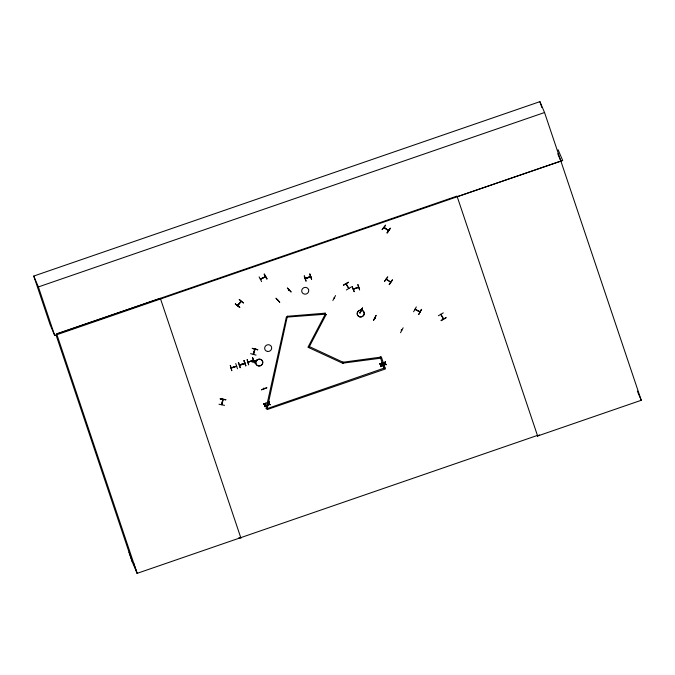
<?xml version="1.0" encoding="UTF-8"?>
<svg xmlns="http://www.w3.org/2000/svg" width="675" height="675" viewBox="0 0 675 675"><rect width="100%" height="100%" fill="white"/><g stroke="black" fill="none" stroke-linecap="round" stroke-linejoin="round"><path stroke-width="1.01" d="M414.931 309.344L415.589 309.555M260.373 279.146L265.461 276.564M260.305 278.986L265.064 277.003M288.858 290.183L289.28 290.284L288.841 290.056M253.522 354.316L254.905 349.456M386.724 279.458L386.598 279.197M218.995 404.241L224.547 405.363M231.221 367.976L236.672 366.297L231.247 367.723M231.154 367.816L231.694 367.63M236.157 366.491L236.613 366.112L231.272 367.951M248.079 362.163L253.403 360.146M248.257 362.332L248.678 361.96M252.897 360.264L253.066 360.703L253.277 360.129M305.302 278.412L310.627 276.396M305.952 278.421L305.699 278.032M310.492 276.387L310.66 276.826L305.362 278.598M358.627 287.044L353.413 289.271M358.096 287.407L358.13 287.162M239.473 364.989L244.873 363.158M287.398 316.136L267.106 408.856L266.034 408.67L286.377 317.005M250.602 353.649L256.053 355.101M235.364 303.936L239.785 307.344L235.347 304.079M220.286 398.95L225.88 399.659L220.261 398.824M222.885 399.271L221.602 404.527M221.94 404.814L223.147 399.541M237.516 305.623L241.085 301.269L237.921 305.142M263.587 403.827C267.502 406.308 262.238 403.827 264.001 403.692L265.089 404.612L265.84 403.161L265.368 403.22M267.089 402.629L268.464 403.751L267.089 402.629L268.591 403.405L269.342 401.954L268.869 402.013M381.097 366.474L381.392 365.057L380.666 366.626L381.097 364.939L379.713 363.817L381.215 364.593L381.502 363.201C383.046 362.18 380.363 367.478 381.932 363.057M383.628 362.467L383.257 362.703L384.716 363.386L384.995 361.994C386.547 360.973 383.864 366.272 385.433 361.851M264.929 406.401L264.541 406.637L265.258 405.076L266.785 405.869L266.338 405.92M264.971 406.493L265.258 405.076M268.431 405.194L268.034 405.43L268.76 403.869L270.278 404.663L269.831 404.713M268.473 405.287L268.76 403.869M384.168 365.42L384.556 363.648L384.168 365.42L384.893 363.85L386.37 364.559L385.999 364.787M384.598 365.268L384.893 363.85M265.807 403.068L265.385 404.73L266.785 405.869M269.3 401.861L268.878 403.523L270.278 404.663M264.541 406.637L264.929 404.865M268.034 405.43L268.431 403.658M380.666 366.626L381.054 364.854L379.713 363.817M254.745 349.017L253.176 354.088M254.973 349.616L255.116 349.152M257.707 349.793L252.281 348.41L257.681 349.675M225.821 399.87L220.244 398.858M345.929 283.939L348.68 288.495M348.891 288.377L346.165 283.694M440.708 314.263L443.45 319.081L443.112 318.575M253.471 360.501L248.181 362.095M305.893 278.429L310.281 276.961L310.12 276.514L310.23 276.936M358.501 287.027L358.695 287.204M257.715 349.734L252.256 348.292M239.878 364.61C239.971 365.808 244.789 363.757 244.299 363.116M277.729 300.038L277.948 300.316M342.951 362.087L342.503 363.184L307.952 347.245L325.232 314.238L325.122 313.04M326.152 314.55L308.872 347.558M237.566 305.522L237.727 305.041M332.859 300.476L335.534 295.582M360.577 310.179L361.142 310.567L360.627 310.027M359.843 312.863L362.475 307.935L360.146 313.073M359.876 312.955L362.568 308.036M373.57 320.372L376.152 315.352L373.52 320.338M374.819 317.858L374.861 317.663M375.207 318.068L375.334 317.824M401.743 329.999L401.195 330.058L401.684 330.244M403.135 327.788L400.528 332.733M253.505 354.4L255.023 348.967M413.606 311.757L416.332 306.931M419.884 311.943L415.117 309.31L419.774 311.774M418.905 314.44L421.335 309.336M418.643 314.314L421.647 309.563M254.703 361.049L255.15 361.716L254.888 360.99M385.594 225.188L382.075 229.669L385.585 225.239M390.209 228.218L387.197 233.027L390.293 228.336M386.935 232.858L390.26 228.302M384.505 281.483L387.771 276.834L384.463 281.441M386.151 278.969L386.429 279.425M386.176 279.374L390.656 282.277L390.26 281.694M389.137 284.504L392.369 279.855M389.357 284.664L392.47 279.982M237.735 305.699L241.237 301.463M243.38 302.991L239.178 299.447L243.371 302.881M287.449 288.065L291.195 292.039L287.297 288.082M279.728 302.248L275.948 298.19L279.695 302.155M401.338 329.999L401.617 330.244M259.099 276.843L261.622 281.635M56.008 334.893L132.418 562.25L137.152 573.345L537.435 435.426L537.629 435.991L539.409 434.903M358.653 287.449L353.236 288.9M343.415 285.01L348.359 282.158M346.376 289.955L351.253 286.976M244.763 363.251L244.679 362.99M438.37 315.765L443.298 312.871M441.214 320.718L446.082 317.748M446.015 317.604L441.045 320.397M264.262 274.236L267.038 278.918L264.262 274.134M260.542 279.298L265.494 276.758L264.853 276.733M304.425 275.847L306.146 280.994M305.893 281.171L304.189 276.016M230.318 365.411L231.812 370.735L230.302 365.504M247.16 359.699L248.67 364.93L247.193 359.674M238.359 362.593L240.072 367.74M244.839 363.437L239.532 365.167M334.201 297.802L334.682 297.962M375.317 318.237L374.768 317.832M415.142 309.352L420.052 311.757L419.572 311.361M266.794 279.02L264.22 274.143M289.069 290.452L288.993 289.929M557.752 153.773L560.858 161.047L54.7 335.45L50.06 324.582L33.75 276.058L539.907 101.655L544.548 112.523L641.25 400.283L537.553 436.016L537.367 435.451M33.75 276.058L38.391 286.926L544.548 112.523M310.103 276.826L305.851 278.1M311.58 279.121L309.817 273.983L311.656 279.18M358.619 287.212L353.489 289.229M359.598 289.769L357.936 284.681M248.13 362.146L253.353 360.315M237.507 368.778L235.752 363.538M254.323 362.88L252.703 357.784M380.219 357.058L381.324 356.83L385.408 368.972L267.317 409.506M263.63 403.92L265.089 404.612M381.966 363.142L381.502 363.201M385.467 361.935L384.995 361.994M380.624 366.533L381.063 366.39M384.126 365.327L384.556 365.183M382.497 365.993L382.868 365.766L381.392 365.057M56.649 333.83L160.338 298.316L240.958 538.211M457.194 196.661L562.705 160.532L558.107 149.749M240.072 364.787L244.291 363.428M257.47 359.977L252.07 361.817M245.742 365.732L244.021 360.585L245.827 365.791M261.503 389.897L266.785 387.72M383.856 227.483L388.412 230.47M254.34 362.872L252.61 357.733M305.404 278.623L305.328 278.168M309.378 346.596L343.01 362.222L380.573 357.151L380.692 358.206L343.069 363.133M239.574 365.192L239.498 364.736M238.68 537.908L240.773 537.646M287.457 316.271L325.173 313.175M286.436 317.14L325.232 314.238L326.211 314.685M440.952 314.331L443.576 318.752M221.797 404.097L222.809 400.03M263.984 388.682L263.976 387.998L263.866 388.505M360.644 310.331L361.091 310.551M374.979 317.849L375.427 318.035M388.598 230.445L383.974 227.323M384.387 227.863L387.973 230.209M386.26 279.155L390.69 281.88M235.347 303.978L239.785 307.344M385.012 363.513L386.412 364.643M381.51 364.711L382.911 365.85M383.214 362.61L384.598 363.732M268.802 403.954L269.873 404.798M265.3 405.16L266.372 406.004M380.126 363.673L381.215 364.593M267.502 402.486L268.591 403.405M440.783 314.55L440.927 314.702M637.343 391.129L641.25 400.283M357.868 284.622L359.589 289.862M353.329 288.816L353.498 289.254M348.502 282.403L343.575 285.272M385.012 367.841L267.038 408.645L267.376 409.641M383.965 368.196L380.278 357.193M334.547 298.215L334.108 297.979M265.393 276.404L265.469 276.834L265.267 276.413M264.912 276.59L265.115 277.012M260.744 278.707L260.947 279.129M260.39 278.885L260.592 279.307M257.563 360.264L252.129 362.002M266.827 387.838L261.427 389.661M248.105 361.918L248.265 362.357M231.618 367.597L231.787 368.035M133.582 562.967L137.152 573.345L56.717 334.024L457.009 196.096L537.629 435.991M128.984 552.184L132.553 562.57M539.907 101.655L541.907 107.595M309.833 273.983L311.588 279.222M38.391 286.926L54.7 335.45M244.029 360.577L245.751 365.833M238.613 362.407L240.351 367.656M343.01 362.222L343.128 363.268M352.19 286.664L354.198 291.727L352.173 286.681M308.618 289.6L308.602 289.609A3.552 3.375 -23.1 0 1 304.476 294.123A3.552 3.375 -23.1 0 1 302.611 288.579A3.552 3.375 -23.1 0 1 308.576 289.617L308.61 289.567M262.651 361.429L262.634 361.437A3.544 3.367 -23.1 0 1 258.508 365.951A3.544 3.367 -23.1 0 1 256.652 360.416A3.544 3.367 -23.1 0 1 262.575 361.378A3.544 3.367 -23.1 0 1 258.483 365.875A3.544 3.367 -23.1 0 1 256.618 360.34A3.544 3.367 -23.1 0 1 262.609 361.446L262.634 361.395M364.12 312.39L364.103 312.398A3.544 3.367 -23.1 0 1 359.977 316.913A3.544 3.367 -23.1 0 1 358.121 311.377A3.544 3.367 -23.1 0 1 364.078 312.407L364.103 312.356M267.427 351.447A3.544 3.367 -23.1 0 0 271.527 346.942A3.544 3.367 -23.1 0 0 265.57 345.912A3.544 3.367 -23.1 0 0 267.427 351.447M359.952 316.837A3.544 3.367 -23.1 0 0 364.044 312.339A3.544 3.367 -23.1 0 0 358.087 311.302A3.544 3.367 -23.1 0 0 359.952 316.837"/></g></svg>
